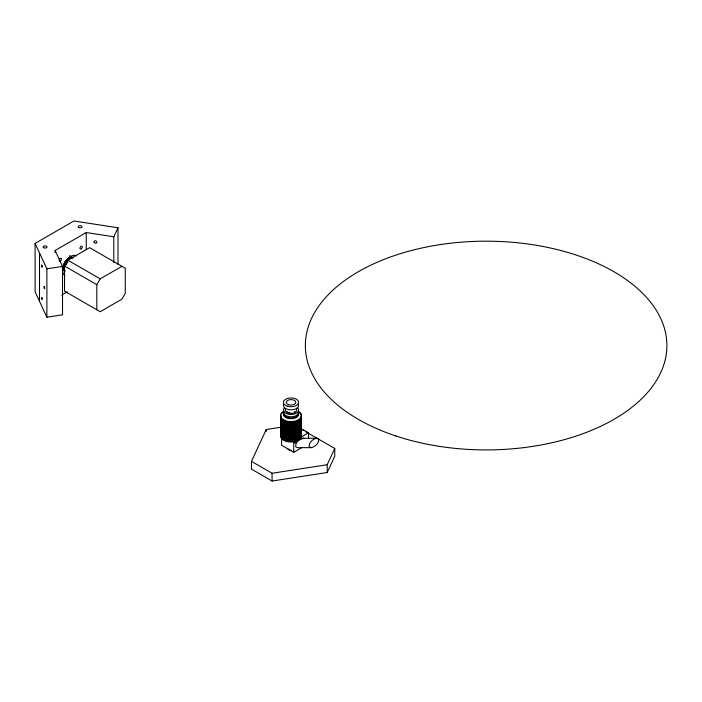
<?xml version="1.0" encoding="UTF-8"?>
<svg xmlns="http://www.w3.org/2000/svg" width="702" height="702" viewBox="0 0 702 702"><rect width="100%" height="100%" fill="white"/><g stroke="black" fill="none" stroke-linecap="round" stroke-linejoin="round"><path stroke-width="1.05" d="M39.505 301.307L39.505 252.913M113.803 236.802L117.997 227.773L73.964 220.972L35.1 243.418L35.1 291.813L46.894 317.225L62.522 314.812L62.522 266.409L55.133 250.491L86.232 232.537L113.803 236.802L113.803 262.618M305.651 431.677L334.757 448.481L334.757 456.247L327.211 472.499L272.069 481.028L251.474 469.129L251.474 461.363L266.242 429.527L281.397 427.185M327.211 472.499L327.211 464.724L334.757 448.481M64.523 266.049L67.892 260.223L89.619 247.674L125.272 268.261L125.272 293.348L121.911 299.175L100.184 311.723L64.523 291.137L64.523 266.049L96.815 284.687L96.815 309.784M96.815 284.687L100.184 278.861L121.911 266.321M61.723 295.086L67.383 291.821M301.114 437.135L308.511 432.862L308.511 438.302M281.607 437.679L281.607 445.296L293.717 452.281L302.035 447.481M302.904 438.267C299.263 439.162 295.173 442.637 295.691 446.683L296.964 447.648L311.442 447.657C315.084 446.762 319.164 443.287 318.647 439.241L317.374 438.276L302.904 438.267L303.922 438.276M316.356 438.267C312.715 439.162 308.634 442.637 309.152 446.683L311.442 447.657M35.1 243.418L46.894 268.831L62.522 266.409M251.474 461.363L272.069 473.253L327.211 464.724M69.48 255.703L73.262 257.888M67.892 260.223L100.184 278.861M301.061 428.562L308.511 432.862M300.956 428.966L303.773 430.589M293.717 441.409L293.717 452.281M272.069 473.253L272.069 481.028M266.242 429.527L266.242 431.467M117.997 227.773L117.997 264.338M86.232 232.537L86.232 249.745M55.133 250.491L55.133 252.65M46.894 268.831L46.894 317.225M301.939 439.075A2.852 1.65 -60 0 1 302.983 438.469M291.023 450.324A3.326 1.922 0 0 1 287.697 448.402M301.132 428.624A10.469 6.046 0 0 1 291.023 436.223A10.469 6.046 0 0 1 280.914 428.624M301.132 426.64A10.469 6.046 0 0 1 291.023 434.248A10.469 6.046 0 0 1 280.914 426.64M301.132 425.71A10.469 6.046 0 0 1 291.023 433.309A10.469 6.046 0 0 1 280.914 425.71M301.132 427.685A10.469 6.046 0 0 1 291.023 435.293A10.469 6.046 0 0 1 280.914 427.685M301.132 429.668A10.469 6.046 0 0 1 291.023 437.276A10.469 6.046 0 0 1 280.914 429.668M301.132 430.598A10.469 6.046 0 0 1 291.023 438.206A10.469 6.046 0 0 1 280.914 430.598M298.42 411.267A10.469 6.046 0 0 1 298.42 419.814A10.469 6.046 0 0 1 283.626 419.814A10.469 6.046 0 0 1 283.626 411.267M298.42 412.048A10.469 6.046 0 0 1 293.734 422.156A10.469 6.046 0 0 1 280.914 414.75M281.958 413.294A10.469 6.046 0 0 1 283.626 412.048M301.132 416.734A10.469 6.046 0 0 1 291.023 424.341A10.469 6.046 0 0 1 280.914 416.734M301.132 415.803A10.469 6.046 0 0 1 291.023 423.411A10.469 6.046 0 0 1 280.914 415.803M296.534 409.248A5.713 3.299 0 0 1 291.023 413.399A5.713 3.299 0 0 1 285.512 409.248M297.613 407.906A7.608 4.396 0 0 1 291.023 414.496A7.608 4.396 0 0 1 284.433 407.906M298.376 411.293A7.608 4.396 0 0 1 291.023 416.83A7.608 4.396 0 0 1 283.669 411.293M298.376 412.46A7.608 4.396 0 0 1 291.023 417.988A7.608 4.396 0 0 1 283.669 412.46M298.376 404.299A7.608 4.396 0 0 1 291.023 409.836A7.608 4.396 0 0 1 283.669 404.299M298.376 413.241A7.608 4.396 0 0 1 291.023 418.769A7.608 4.396 0 0 1 283.669 413.241M301.132 418.717A10.469 6.046 0 0 1 291.023 426.325A10.469 6.046 0 0 1 280.914 418.717M301.132 417.787A10.469 6.046 0 0 1 291.023 425.386A10.469 6.046 0 0 1 280.914 417.787M301.132 432.581A10.469 6.046 0 0 1 291.023 440.189A10.469 6.046 0 0 1 280.914 432.581M301.132 431.651A10.469 6.046 0 0 1 291.023 439.259A10.469 6.046 0 0 1 280.914 431.651M301.132 433.634A10.469 6.046 0 0 1 291.023 441.233A10.469 6.046 0 0 1 280.914 433.634M301.132 434.406A10.469 6.046 0 0 1 291.023 442.014A10.469 6.046 0 0 1 280.914 434.406M301.132 419.761A10.469 6.046 0 0 1 291.023 427.369A10.469 6.046 0 0 1 280.914 419.761M301.132 420.7A10.469 6.046 0 0 1 291.023 428.299A10.469 6.046 0 0 1 280.914 420.7M301.132 422.674A10.469 6.046 0 0 1 291.023 430.282A10.469 6.046 0 0 1 280.914 422.674M301.132 421.744A10.469 6.046 0 0 1 291.023 429.352A10.469 6.046 0 0 1 280.914 421.744M301.132 423.727A10.469 6.046 0 0 1 291.023 431.335A10.469 6.046 0 0 1 280.914 423.727M301.132 424.657A10.469 6.046 0 0 1 291.023 432.265A10.469 6.046 0 0 1 280.914 424.657M295.147 411.477A4.756 2.747 0 0 1 294.384 412.048M289.794 412.758A4.756 2.747 0 0 1 288.645 412.478M287.662 412.048A4.756 2.747 0 0 1 286.907 411.477M66.19 264.329A4.045 2.334 -60 0 1 66.286 264.092M66.514 263.619A4.045 2.334 -60 0 1 67.076 262.723M67.567 262.136A4.045 2.334 -60 0 1 67.743 261.951M65.497 265.733A4.282 2.475 -60 0 1 65.628 264.987M65.874 264.215A4.282 2.475 -60 0 1 67.708 261.53M66.041 264.321A4.282 2.475 -60 0 1 66.98 262.618M67.322 262.188A4.282 2.475 -60 0 1 67.69 261.802M66.436 259.898A7.608 4.396 -60 0 1 72.543 258.02M64.944 271.174A7.608 4.396 -60 0 1 64.022 263.583M64.224 263.136A7.608 4.396 -60 0 1 64.689 262.258M64.944 261.828A7.608 4.396 -60 0 1 66.111 260.258M64.979 270.937A7.371 4.256 -60 0 1 64.742 262.846A7.371 4.256 -60 0 1 71.832 257.941M62.39 267.918A2.045 0.974 52.5 0 1 62.118 268.024M59.152 259.994A1.615 0.93 -60 0 1 60.828 258.222A1.615 0.93 -60 0 1 61.065 260.161A1.615 0.93 -60 0 1 59.266 260.925M64.97 275.605A11.416 6.59 -60 0 1 64.97 262.416A11.416 6.59 -60 0 1 76.386 255.826M41.602 265.172C41.646 269.937 43.138 265.496 41.602 265.172M41.602 297.446C41.646 302.202 43.138 297.762 41.602 297.446M44.059 286.618C44.077 291.286 45.639 287.065 44.059 286.618M295.235 442.839A0.948 0.553 -60 0 0 295.533 441.365A0.948 0.553 -60 0 0 294.41 442.357A0.948 0.553 -60 0 0 295.235 442.839M287.215 406.142A7.608 4.396 0 0 0 298.631 402.334A7.608 4.396 0 0 0 287.215 398.525A7.608 4.396 0 0 0 287.215 406.142M288.645 404.712A4.756 2.747 0 0 0 295.779 402.334A4.756 2.747 0 0 0 288.645 399.956A4.756 2.747 0 0 0 288.645 404.712M395.744 435.933A180.774 104.37 0 0 0 666.9 345.551A180.774 104.37 0 0 0 395.744 255.159A180.774 104.37 0 0 0 395.744 435.933M81.406 248.762A1.615 0.93 -60 0 0 81.915 246.253A1.615 0.93 -60 0 0 80.002 247.946A1.615 0.93 -60 0 0 81.406 248.762M43.77 247.736A1.904 1.097 0 0 0 46.955 247.236A1.904 1.097 0 0 0 44.621 245.893A1.904 1.097 0 0 0 43.77 247.736M78.756 227.536A1.904 1.097 0 0 0 81.941 227.044A1.904 1.097 0 0 0 79.607 225.693A1.904 1.097 0 0 0 78.756 227.536M94.191 242.436A1.474 1.167 24.9 0 0 96.665 242.822A1.474 1.167 24.9 0 0 95.428 240.821A1.474 1.167 24.9 0 0 94.191 242.436"/></g></svg>
